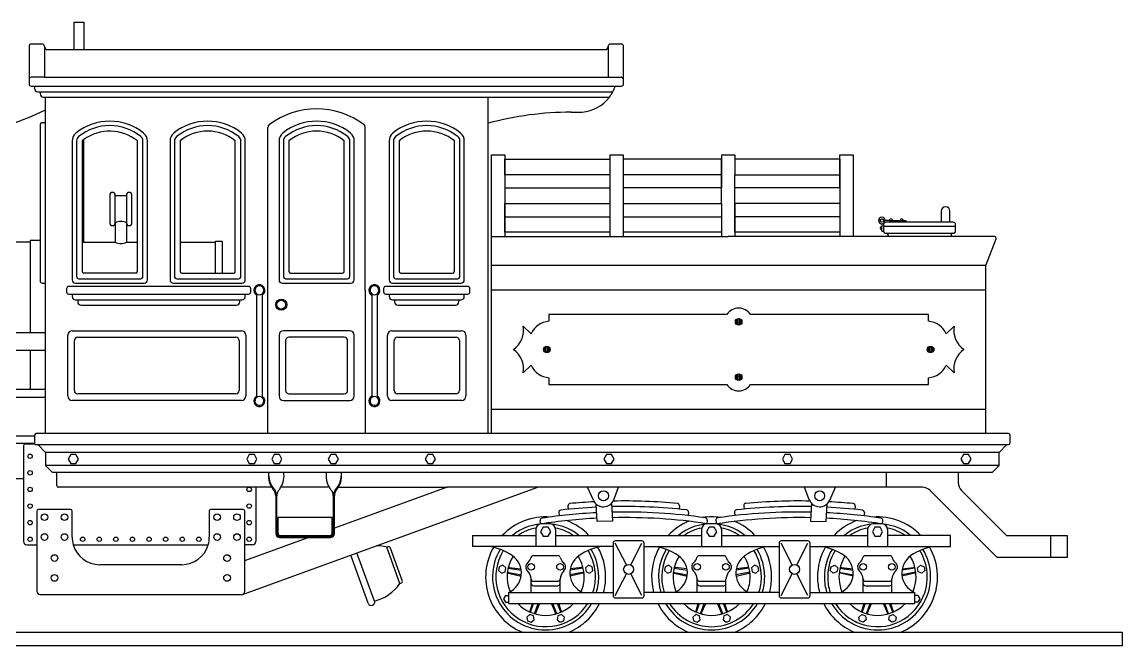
# Model space of a CAD drawing. Extents: x 0 to 30, y 0 to 8.9.
# Drawn here: x 15.08 to 30, y 0 to 8.46 of the extents above; entities that cross this region are included whole.
import ezdxf

# ---------------------------------------------------------------- set-up
doc = ezdxf.new("R2010")
doc.units = 0

msp = doc.modelspace()

# ---------------------------------------------------------------- linework, layer by layer
at = {"color": 7, "linetype": 'CONTINUOUS'}
for p, q in [((15.7875, 8.46), (15.7875, 8.085)), ((15.7875, 8.46), (15.9225, 8.46)), ((15.9225, 8.46), (15.9225, 8.085)), ((15.18, 8.13), (15.18, 8.085)), ((15.18, 8.085), (15.18, 7.68)), ((15.36, 8.16), (15.21, 8.16)), ((15.39, 8.13), (15.39, 8.1285)), ((15.39, 8.1285), (15.39, 7.71)), ((15.4335, 8.085), (15.9225, 8.085)), ((15.9225, 8.085), (22.989, 8.085)), ((23.0325, 8.13), (23.0325, 8.1285)), ((23.0325, 8.1285), (23.0325, 7.71)), ((23.2125, 8.16), (23.0625, 8.16)), ((23.2425, 7.68), (23.2425, 8.13)), ((15.18, 7.68), (15.18, 7.62)), ((15.39, 7.71), (15.21, 7.71)), ((15.39, 7.71), (23.0325, 7.71)), ((23.0325, 7.71), (23.2125, 7.71)), ((23.2425, 7.62), (23.2425, 7.68)), ((15.21, 7.59), (23.13, 7.59)), ((15.255, 7.59), (15.255, 7.56)), ((15.3, 7.515), (23.09745, 7.515)), ((15.33, 7.515), (15.33, 7.485)), ((23.13, 7.59), (23.2125, 7.59)), ((15.375, 7.44), (23.0493, 7.44)), ((15.405, 7.095), (15.405, 7.44)), ((21.405, 7.0875), (21.405, 7.44)), ((22.53, 7.2375), (22.68, 7.2375)), ((15.33, 7.065), (15.33, 5.475)), ((15.405, 7.095), (15.36, 7.095)), ((15.405, 4.92), (15.405, 7.095)), ((18.42, 4.8225), (18.42, 7.02825)), ((19.74, 4.8225), (19.74, 7.02825)), ((21.405, 2.88), (21.405, 7.0875)), ((15.9225, 5.475), (15.9225, 6.86535)), ((15.765, 6.8481), (15.765, 4.965)), ((15.825, 6.8481), (15.825, 5.01)), ((15.9, 6.8481), (15.9, 5.475)), ((16.65, 5.475), (16.65, 6.8481)), ((16.725, 5.01), (16.725, 6.8481)), ((16.785, 4.965), (16.785, 6.8481)), ((17.0925, 6.8481), (17.0925, 4.965)), ((17.1525, 6.8481), (17.1525, 5.01)), ((17.2275, 6.8481), (17.2275, 5.475)), ((17.9775, 5.475), (17.9775, 6.8481)), ((18.0525, 5.01), (18.0525, 6.8481)), ((18.1125, 4.965), (18.1125, 6.8481)), ((18.57, 6.8481), (18.57, 4.965)), ((18.63, 6.8481), (18.63, 5.01)), ((18.705, 6.8481), (18.705, 5.0775)), ((19.455, 5.0775), (19.455, 6.8481)), ((19.53, 5.01), (19.53, 6.8481)), ((19.59, 4.965), (19.59, 6.8481)), ((20.0625, 6.8481), (20.0625, 4.965)), ((20.1225, 6.8481), (20.1225, 5.01)), ((20.1975, 6.8481), (20.1975, 5.0775)), ((20.9475, 5.0775), (20.9475, 6.8481)), ((21.0225, 5.01), (21.0225, 6.8481)), ((21.0825, 4.965), (21.0825, 6.8481)), ((21.45, 5.55), (21.45, 6.66)), ((21.45, 6.66), (21.63, 6.66)), ((21.63, 6.66), (21.63, 6.21)), ((21.63, 6.39), (21.63, 6.6)), ((21.63, 6.6), (23.055, 6.6)), ((23.055, 6.66), (23.235, 6.66)), ((23.055, 6.66), (23.055, 6.6)), ((23.055, 6.6), (23.055, 6.39)), ((23.235, 6.66), (23.235, 6.6)), ((23.235, 6.6), (23.235, 6.39)), ((24.57, 6.6), (23.235, 6.6)), ((24.57, 6.66), (24.75, 6.66)), ((24.57, 6.66), (24.57, 6.21)), ((24.57, 6), (24.57, 6.6)), ((24.75, 6.66), (24.75, 6.6)), ((24.75, 6.6), (24.75, 6.39)), ((26.175, 6.6), (24.75, 6.6)), ((26.175, 6.39), (26.175, 6.66)), ((26.175, 6.66), (26.355, 6.66)), ((26.175, 6.6), (26.175, 5.61)), ((26.355, 6.66), (26.355, 5.55)), ((23.055, 6.39), (21.63, 6.39)), ((23.055, 6.39), (23.055, 6.21)), ((23.235, 6.39), (23.235, 6.21)), ((24.57, 6.39), (23.235, 6.39)), ((24.75, 6.21), (24.75, 6.39)), ((24.75, 6.39), (26.175, 6.39)), ((26.175, 6.21), (26.175, 6.39)), ((16.314, 6.15), (16.311, 6.15)), ((16.539, 6.15), (16.536, 6.15)), ((21.63, 6.21), (21.63, 5.55)), ((21.63, 6.21), (23.055, 6.21)), ((23.055, 6.21), (23.055, 6)), ((23.235, 6.21), (23.235, 5.82)), ((24.57, 6.21), (23.235, 6.21)), ((24.75, 5.61), (24.75, 6.21)), ((26.175, 6.21), (24.75, 6.21)), ((16.275, 6.114), (16.275, 5.736)), ((16.35, 6.105), (16.35, 6.114)), ((16.5, 6.105), (16.35, 6.105)), ((16.35, 5.775), (16.35, 6.105)), ((16.5, 6.114), (16.5, 6.105)), ((16.5, 6.105), (16.5, 5.775)), ((16.575, 5.736), (16.575, 6.114)), ((21.63, 5.82), (21.63, 6)), ((21.63, 6), (23.055, 6)), ((23.055, 6), (23.055, 5.82)), ((23.235, 6), (23.235, 5.61)), ((23.235, 6), (24.57, 6)), ((24.57, 6), (24.57, 5.82)), ((24.75, 6), (24.75, 5.55)), ((26.175, 6), (24.75, 6)), ((26.175, 6), (26.175, 5.82)), ((21.63, 5.61), (21.63, 5.82)), ((21.63, 5.82), (23.055, 5.82)), ((23.055, 5.82), (23.055, 5.61)), ((23.235, 5.82), (24.57, 5.82)), ((24.57, 5.82), (24.57, 5.61)), ((26.175, 5.82), (24.75, 5.82)), ((26.175, 5.82), (26.175, 5.55)), ((27.5475, 5.8965), (27.5475, 5.745)), ((27.609, 5.955), (27.606, 5.955)), ((27.6675, 5.745), (27.6675, 5.8965)), ((16.311, 5.7), (16.314, 5.7)), ((16.35, 5.736), (16.35, 5.775)), ((16.35, 5.736), (16.35, 5.475)), ((16.5, 5.775), (16.5, 5.736)), ((16.5, 5.736), (16.5, 5.475)), ((16.536, 5.7), (16.539, 5.7)), ((26.745, 5.7225), (26.745, 5.6874)), ((26.745, 5.6424), (26.745, 5.6874)), ((26.7675, 5.715), (26.7675, 5.625)), ((26.76885, 5.694), (27.7425, 5.694)), ((26.844, 5.7675), (26.79, 5.7675)), ((27.7125, 5.745), (26.7975, 5.745)), ((26.844, 5.7675), (26.99235, 5.7675)), ((26.99235, 5.7675), (27.0675, 5.7675)), ((27.0675, 5.7675), (27.0675, 5.745)), ((27.7425, 5.694), (27.7425, 5.715)), ((27.7425, 5.625), (27.7425, 5.694)), ((21.45, 2.88), (21.45, 5.55)), ((21.45, 5.55), (23.145, 5.55)), ((23.055, 5.61), (21.63, 5.61)), ((23.055, 5.61), (23.055, 5.55)), ((23.145, 5.55), (24.66, 5.55)), ((23.235, 5.61), (23.235, 5.55)), ((24.57, 5.61), (23.235, 5.61)), ((24.57, 5.61), (24.57, 5.55)), ((27.6525, 5.55), (24.66, 5.55)), ((26.175, 5.61), (24.75, 5.61)), ((26.745, 5.625), (26.745, 5.6424)), ((26.745, 5.625), (26.7675, 5.625)), ((26.7675, 5.64), (26.7675, 5.6175)), ((26.7975, 5.595), (26.805, 5.595)), ((26.805, 5.595), (27.705, 5.595)), ((26.8275, 5.5725), (26.8275, 5.55)), ((28.27215, 5.55), (27.6525, 5.55)), ((27.6825, 5.5725), (27.6825, 5.55)), ((27.7125, 5.595), (27.705, 5.595)), ((28.155, 5.16), (28.29315, 5.5194)), ((15.195, 5.475), (14.835, 5.475)), ((15.33, 5.4975), (15.195, 5.4975)), ((15.195, 5.4975), (15.195, 4.245)), ((15.33, 5.475), (15.33, 4.95)), ((15.405, 3.48), (15.405, 5.475)), ((15.9, 5.475), (15.9, 5.0775)), ((15.9, 5.475), (15.9225, 5.475)), ((15.9225, 5.475), (16.35, 5.475)), ((16.5, 5.475), (16.65, 5.475)), ((16.65, 5.0775), (16.65, 5.475)), ((17.2275, 5.475), (17.2275, 5.0775)), ((17.2275, 5.475), (17.7075, 5.475)), ((17.7075, 5.055), (17.7075, 5.49)), ((17.7075, 5.49), (17.7975, 5.49)), ((17.7975, 5.49), (17.7975, 5.055)), ((17.9775, 5.0775), (17.9775, 5.475)), ((28.155, 5.16), (21.45, 5.16)), ((28.155, 2.88), (28.155, 5.16)), ((15.855, 4.98), (16.695, 4.98)), ((16.6275, 5.055), (15.9225, 5.055)), ((17.1825, 4.98), (18.0225, 4.98)), ((17.25, 5.055), (17.7975, 5.055)), ((17.7975, 5.055), (17.955, 5.055)), ((18.66, 4.98), (19.5, 4.98)), ((18.7275, 5.055), (19.4325, 5.055)), ((20.1525, 4.98), (20.9925, 4.98)), ((20.22, 5.055), (20.925, 5.055)), ((15.36, 4.92), (15.405, 4.92)), ((15.69, 4.845), (15.69, 4.8)), ((18.1575, 4.875), (15.72, 4.875)), ((15.81, 4.92), (16.74, 4.92)), ((17.1375, 4.92), (18.0675, 4.92)), ((18.1875, 4.8), (18.1875, 4.845)), ((18.26625, 4.7757), (18.26625, 4.75755)), ((18.34125, 4.7757), (18.34125, 4.75755)), ((18.42, 2.88), (18.42, 4.8225)), ((18.615, 4.92), (19.545, 4.92)), ((19.74, 4.8225), (19.74, 2.88)), ((19.82625, 4.7757), (19.82625, 4.75755)), ((19.90125, 4.7757), (19.90125, 4.75755)), ((19.9875, 4.845), (19.9875, 4.8)), ((21.1275, 4.875), (20.0175, 4.875)), ((20.1075, 4.92), (21.0375, 4.92)), ((21.1575, 4.8), (21.1575, 4.845)), ((21.45, 4.83), (28.152, 4.83)), ((15.72, 4.77), (18.1575, 4.77)), ((15.765, 4.77), (15.765, 4.74)), ((15.81, 4.695), (18.0675, 4.695)), ((15.84, 4.695), (15.84, 4.665)), ((18.0375, 4.665), (18.0375, 4.695)), ((18.1125, 4.74), (18.1125, 4.77)), ((18.26625, 4.75755), (18.26625, 3.38745)), ((18.34125, 4.75755), (18.34125, 3.38745)), ((19.82625, 4.75755), (19.82625, 3.38745)), ((19.90125, 4.75755), (19.90125, 3.38745)), ((20.0175, 4.77), (21.1275, 4.77)), ((20.0625, 4.77), (20.0625, 4.74)), ((20.1075, 4.695), (21.0375, 4.695)), ((20.1375, 4.695), (20.1375, 4.665)), ((21.0075, 4.665), (21.0075, 4.695)), ((21.0825, 4.74), (21.0825, 4.77)), ((15.885, 4.62), (17.9925, 4.62)), ((20.1825, 4.62), (20.9625, 4.62)), ((24.6423, 4.4925), (22.23, 4.4925)), ((22.23, 4.4925), (22.23, 4.4025)), ((27.375, 4.4925), (24.96255, 4.4925)), ((27.375, 4.4025), (27.375, 4.4925)), ((21.98775, 4.2321), (21.8817, 4.33815)), ((27.72315, 4.33815), (27.6171, 4.2321)), ((15.405, 4.245), (10.08015, 4.245)), ((15.705, 3.39), (15.705, 4.215)), ((15.765, 4.275), (18.06, 4.275)), ((15.84, 4.185), (17.985, 4.185)), ((18.12, 4.215), (18.12, 3.39)), ((18.57, 4.215), (18.57, 3.39)), ((19.53, 4.275), (18.63, 4.275)), ((19.455, 4.185), (18.705, 4.185)), ((19.59, 3.39), (19.59, 4.215)), ((20.04, 3.39), (20.04, 4.215)), ((20.1, 4.275), (21.045, 4.275)), ((20.175, 4.185), (20.97, 4.185)), ((21.105, 4.215), (21.105, 3.39)), ((15.795, 3.465), (15.795, 4.14)), ((18.03, 4.14), (18.03, 3.465)), ((18.66, 4.14), (18.66, 3.465)), ((19.5, 3.465), (19.5, 4.14)), ((20.13, 3.465), (20.13, 4.14)), ((21.015, 4.14), (21.015, 3.465)), ((15.405, 4.005), (10.1037, 4.005)), ((15.195, 4.005), (15.195, 3.48)), ((21.8817, 3.70185), (21.98775, 3.8079)), ((27.6171, 3.8079), (27.72315, 3.70185)), ((22.23, 3.6375), (22.23, 3.5475)), ((27.375, 3.5475), (27.375, 3.6375)), ((12.57, 3.48), (15.195, 3.48)), ((15.195, 3.48), (15.405, 3.48)), ((15.405, 3.375), (15.405, 3.48)), ((22.23, 3.5475), (24.6423, 3.5475)), ((24.96255, 3.5475), (27.375, 3.5475)), ((10.1655, 3.375), (15.405, 3.375)), ((15.405, 2.88), (15.405, 3.375)), ((18.06, 3.33), (15.765, 3.33)), ((17.985, 3.42), (15.84, 3.42)), ((18.26625, 3.38745), (18.26625, 3.3693)), ((18.34125, 3.38745), (18.34125, 3.3693)), ((18.63, 3.33), (19.53, 3.33)), ((18.705, 3.42), (19.455, 3.42)), ((19.82625, 3.38745), (19.82625, 3.3693)), ((19.90125, 3.38745), (19.90125, 3.3693)), ((21.045, 3.33), (20.1, 3.33)), ((20.97, 3.42), (20.175, 3.42)), ((21.45, 3.21), (28.152, 3.21)), ((12.57, 2.85), (15.255, 2.85)), ((15.255, 2.8575), (15.255, 2.85)), ((15.255, 2.85), (15.255, 2.745)), ((28.4625, 2.88), (15.2775, 2.88)), ((28.485, 2.7525), (28.485, 2.8575)), ((15.255, 2.745), (10.2273, 2.745)), ((15.105, 2.715), (15.105, 2.2725)), ((15.2607, 2.7375), (15.1275, 2.7375)), ((15.2775, 2.73), (15.3, 2.73)), ((15.3, 2.73), (15.405, 2.625)), ((15.3, 2.73), (28.44, 2.73)), ((28.335, 2.625), (28.44, 2.73)), ((28.44, 2.73), (28.4625, 2.73)), ((28.335, 2.625), (15.405, 2.625)), ((15.405, 2.625), (15.405, 2.445)), ((15.74535, 2.595), (15.7107, 2.535)), ((15.81465, 2.595), (15.74535, 2.595)), ((15.8493, 2.535), (15.81465, 2.595)), ((18.16635, 2.595), (18.1317, 2.535)), ((18.23565, 2.595), (18.16635, 2.595)), ((18.2703, 2.535), (18.23565, 2.595)), ((18.50535, 2.595), (18.4707, 2.535)), ((18.57465, 2.595), (18.50535, 2.595)), ((18.6093, 2.535), (18.57465, 2.595)), ((19.27035, 2.595), (19.2357, 2.535)), ((19.33965, 2.595), (19.27035, 2.595)), ((19.3743, 2.535), (19.33965, 2.595)), ((20.58735, 2.595), (20.5527, 2.535)), ((20.65665, 2.595), (20.58735, 2.595)), ((20.69115, 2.535), (20.65665, 2.595)), ((23.00835, 2.595), (22.9737, 2.535)), ((23.07765, 2.595), (23.00835, 2.595)), ((23.11215, 2.535), (23.07765, 2.595)), ((25.42935, 2.595), (25.3947, 2.535)), ((25.49865, 2.595), (25.42935, 2.595)), ((25.53315, 2.535), (25.49865, 2.595)), ((27.85035, 2.595), (27.8157, 2.535)), ((27.91965, 2.595), (27.85035, 2.595)), ((27.95415, 2.535), (27.91965, 2.595)), ((28.335, 2.445), (28.335, 2.625)), ((28.335, 2.445), (15.405, 2.445)), ((15.405, 2.445), (15.495, 2.355)), ((15.7107, 2.535), (15.74535, 2.475)), ((15.74535, 2.475), (15.81465, 2.475)), ((15.81465, 2.475), (15.8493, 2.535)), ((18.1317, 2.535), (18.16635, 2.475)), ((18.16635, 2.475), (18.23565, 2.475)), ((18.23565, 2.475), (18.2703, 2.535)), ((18.4707, 2.535), (18.50535, 2.475)), ((18.50535, 2.475), (18.57465, 2.475)), ((18.57465, 2.475), (18.6093, 2.535)), ((19.2357, 2.535), (19.27035, 2.475)), ((19.27035, 2.475), (19.33965, 2.475)), ((19.33965, 2.475), (19.3743, 2.535)), ((20.5527, 2.535), (20.58735, 2.475)), ((20.58735, 2.475), (20.65665, 2.475)), ((20.65665, 2.475), (20.69115, 2.535)), ((22.9737, 2.535), (23.00835, 2.475)), ((23.00835, 2.475), (23.07765, 2.475)), ((23.07765, 2.475), (23.11215, 2.535)), ((25.3947, 2.535), (25.42935, 2.475)), ((25.42935, 2.475), (25.49865, 2.475)), ((25.49865, 2.475), (25.53315, 2.535)), ((27.8157, 2.535), (27.85035, 2.475)), ((27.85035, 2.475), (27.91965, 2.475)), ((27.91965, 2.475), (27.95415, 2.535)), ((28.245, 2.355), (28.335, 2.445)), ((14.84475, 2.2725), (15.105, 2.2725)), ((15.105, 2.2725), (15.105, 1.4175)), ((15.495, 2.355), (15.555, 2.355)), ((15.555, 2.355), (18.255, 2.355)), ((15.555, 2.175), (15.555, 2.355)), ((18.255, 2.355), (18.44625, 2.355)), ((18.44625, 2.355), (18.54, 2.355)), ((18.54, 2.355), (18.63375, 2.355)), ((18.63375, 2.355), (19.21125, 2.355)), ((19.21125, 2.355), (19.305, 2.355)), ((19.305, 2.355), (19.39875, 2.355)), ((19.39875, 2.355), (26.805, 2.355)), ((26.805, 2.1525), (26.805, 2.355)), ((26.805, 2.355), (28.245, 2.355)), ((27.78, 2.355), (27.78, 2.2146)), ((18.255, 2.1525), (15.5775, 2.1525)), ((18.0753, 0.7002), (22.08, 2.1525)), ((18.4698, 2.1525), (18.255, 2.1525)), ((18.255, 2.1525), (18.255, 1.4175)), ((19.2498, 2.1525), (18.59505, 2.1525)), ((20.84805, 2.1525), (19.32, 1.5984)), ((19.37505, 2.1525), (20.84805, 2.1525)), ((27.29355, 2.1525), (20.84805, 2.1525)), ((22.83225, 1.97565), (22.7535, 2.1525)), ((23.1096, 1.98375), (23.1735, 2.1525)), ((25.76025, 1.98375), (25.69635, 2.1525)), ((26.0376, 1.97565), (26.11635, 2.1525)), ((28.30815, 1.2), (27.3996, 2.10855)), ((27.8238, 2.10855), (28.4325, 1.5)), ((18.525, 2.0373), (18.525, 1.5225)), ((18.54, 1.5225), (18.54, 2.03715)), ((19.305, 2.0373), (19.305, 1.5225)), ((19.32, 1.5984), (19.32, 2.0373)), ((15.285, 1.83), (15.285, 1.3725)), ((15.7425, 1.8525), (15.3075, 1.8525)), ((15.765, 1.4775), (15.765, 1.83)), ((17.625, 1.83), (17.625, 1.4775)), ((18.0825, 1.8525), (17.6475, 1.8525)), ((18.105, 1.3725), (18.105, 1.83)), ((22.36335, 1.8087), (22.3686, 1.764)), ((22.488, 1.8978), (22.4925, 1.8531)), ((22.8819, 1.6869), (22.8699, 1.9245)), ((23.0796, 1.935), (23.09175, 1.69455)), ((23.99865, 1.9005), (23.9943, 1.8558)), ((24.12375, 1.81185), (24.11865, 1.7673)), ((24.74625, 1.81185), (24.75135, 1.7673)), ((24.8712, 1.9005), (24.87555, 1.8558)), ((25.79025, 1.935), (25.77825, 1.69455)), ((25.9881, 1.6869), (26.0001, 1.9245)), ((26.38185, 1.8978), (26.37735, 1.8531)), ((26.50665, 1.8087), (26.50125, 1.764)), ((19.29, 1.74), (18.555, 1.74)), ((18.555, 1.74), (18.555, 1.5225)), ((19.29, 1.5225), (19.29, 1.74)), ((22.11795, 1.65435), (22.1112, 1.69875)), ((23.09175, 1.69455), (22.8819, 1.6869)), ((24.3762, 1.7028), (24.3696, 1.6584)), ((24.49365, 1.7028), (24.50025, 1.6584)), ((25.77825, 1.69455), (25.9881, 1.6869)), ((26.7519, 1.65435), (26.7588, 1.69875)), ((18.5775, 1.5), (19.2675, 1.5)), ((19.32, 1.5225), (19.32, 1.5984)), ((21.195, 1.5), (21.195, 1.35)), ((21.195, 1.5), (22.05, 1.5)), ((22.05, 1.57965), (22.05, 1.35)), ((22.15035, 1.60965), (22.1157, 1.54965)), ((22.1157, 1.54965), (22.15035, 1.48965)), ((22.21965, 1.60965), (22.15035, 1.60965)), ((22.2543, 1.54965), (22.21965, 1.60965)), ((22.21965, 1.48965), (22.2543, 1.54965)), ((22.32, 1.57965), (22.32, 1.35)), ((22.32, 1.5), (24.3, 1.5)), ((24.3, 1.58355), (24.3, 1.35)), ((24.40035, 1.60965), (24.3657, 1.54965)), ((24.3657, 1.54965), (24.40035, 1.48965)), ((24.46965, 1.60965), (24.40035, 1.60965)), ((24.5043, 1.54965), (24.46965, 1.60965)), ((24.46965, 1.48965), (24.5043, 1.54965)), ((24.57, 1.581), (24.57, 1.35)), ((24.57, 1.5), (26.55, 1.5)), ((26.55, 1.57965), (26.55, 1.35)), ((26.65035, 1.60965), (26.6157, 1.54965)), ((26.6157, 1.54965), (26.65035, 1.48965)), ((26.71965, 1.60965), (26.65035, 1.60965)), ((26.7543, 1.54965), (26.71965, 1.60965)), ((26.71965, 1.48965), (26.7543, 1.54965)), ((26.82, 1.57965), (26.82, 1.35)), ((27.675, 1.5), (26.82, 1.5)), ((27.675, 1.35), (27.675, 1.5)), ((28.4325, 1.5), (29.2575, 1.5)), ((29.0325, 1.5), (29.0325, 1.2)), ((29.2575, 1.5), (29.2575, 1.2)), ((15.15, 1.3725), (15.285, 1.3725)), ((15.285, 1.3725), (15.285, 0.7425)), ((15.78, 1.3725), (17.61, 1.3725)), ((18.105, 1.1577), (18.966, 1.47)), ((18.105, 1.1577), (18.105, 1.3725)), ((18.21, 1.3725), (18.105, 1.3725)), ((19.2675, 1.485), (18.5775, 1.485)), ((18.5775, 1.47), (18.966, 1.47)), ((18.966, 1.47), (19.2675, 1.47)), ((20.0442, 1.3446), (20.0301, 1.3395)), ((23.1, 1.35), (21.195, 1.35)), ((22.15035, 1.48965), (22.21965, 1.48965)), ((23.1, 1.395), (23.1, 0.6825)), ((23.49, 1.425), (23.13, 1.425)), ((23.27955, 1.09905), (23.13, 1.395)), ((23.34045, 1.09905), (23.49, 1.395)), ((23.52, 0.6825), (23.52, 1.395)), ((23.52, 1.35), (25.35, 1.35)), ((24.40035, 1.48965), (24.46965, 1.48965)), ((25.35, 1.395), (25.35, 0.6825)), ((25.74, 1.425), (25.38, 1.425)), ((25.52955, 1.09905), (25.38, 1.395)), ((25.59045, 1.09905), (25.74, 1.395)), ((25.77, 0.6825), (25.77, 1.395)), ((25.77, 1.35), (27.675, 1.35)), ((26.65035, 1.48965), (26.71965, 1.48965)), ((19.7796, 0.57855), (19.54245, 1.23225)), ((19.8642, 0.60915), (19.62705, 1.263)), ((20.20905, 0.846), (20.0301, 1.3395)), ((20.24115, 0.8895), (20.0826, 1.32675)), ((22.35375, 1.2225), (22.0161, 1.2225)), ((24.60375, 1.2225), (24.2661, 1.2225)), ((26.85375, 1.2225), (26.5161, 1.2225)), ((29.2575, 1.2), (28.30815, 1.2)), ((17.25, 1.1025), (16.14, 1.1025)), ((18.105, 0.7425), (18.105, 1.1577)), ((21.5544, 1.0755), (21.5451, 1.02345)), ((21.60405, 1.09365), (21.5544, 1.0755)), ((21.6447, 1.0596), (21.60405, 1.09365)), ((21.6354, 1.00755), (21.6447, 1.0596)), ((21.6762, 1.0572), (21.85425, 1.02585)), ((21.69555, 1.06485), (21.8508, 1.0461)), ((22.6938, 1.0572), (22.51575, 1.02585)), ((22.6743, 1.06485), (22.51905, 1.0461)), ((22.7658, 1.09365), (22.72515, 1.0596)), ((22.72515, 1.0596), (22.73445, 1.00755)), ((22.8156, 1.0755), (22.7658, 1.09365)), ((22.82475, 1.02345), (22.8156, 1.0755)), ((23.8044, 1.0755), (23.7951, 1.02345)), ((23.85405, 1.09365), (23.8044, 1.0755)), ((23.8947, 1.0596), (23.85405, 1.09365)), ((23.8854, 1.00755), (23.8947, 1.0596)), ((23.9262, 1.0572), (24.10425, 1.02585)), ((24.1008, 1.0461), (23.94555, 1.06485)), ((24.9438, 1.0572), (24.76575, 1.02585)), ((24.9243, 1.06485), (24.76905, 1.0461)), ((25.0158, 1.09365), (24.97515, 1.0596)), ((24.97515, 1.0596), (24.98445, 1.00755)), ((25.0656, 1.0755), (25.0158, 1.09365)), ((25.07475, 1.02345), (25.0656, 1.0755)), ((26.0451, 1.02345), (26.0544, 1.0755)), ((26.0544, 1.0755), (26.10405, 1.09365)), ((26.10405, 1.09365), (26.1447, 1.0596)), ((26.1447, 1.0596), (26.1354, 1.00755)), ((26.1762, 1.0572), (26.35425, 1.02585)), ((26.19555, 1.06485), (26.3508, 1.0461)), ((27.1938, 1.0572), (27.01575, 1.02585)), ((27.01905, 1.0461), (27.17445, 1.06485)), ((27.2253, 1.0596), (27.2658, 1.09365)), ((27.23445, 1.00755), (27.2253, 1.0596)), ((27.2658, 1.09365), (27.3156, 1.0755)), ((27.3156, 1.0755), (27.32475, 1.02345)), ((21.5451, 1.02345), (21.58575, 0.9894)), ((21.58575, 0.9894), (21.6354, 1.00755)), ((21.66585, 0.999), (21.85545, 0.96555)), ((21.68145, 0.9852), (21.8529, 0.94515)), ((21.99, 0.7275), (21.99, 0.90525)), ((22.38, 0.7275), (22.38, 0.90525)), ((22.704, 0.999), (22.51455, 0.96555)), ((22.6884, 0.9852), (22.51695, 0.94515)), ((22.73445, 1.00755), (22.78425, 0.9894)), ((22.78425, 0.9894), (22.82475, 1.02345)), ((23.13, 0.6825), (23.27955, 0.97845)), ((23.49, 0.6825), (23.34045, 0.97845)), ((23.7951, 1.02345), (23.83575, 0.9894)), ((23.83575, 0.9894), (23.8854, 1.00755)), ((23.91585, 0.999), (24.10545, 0.96555)), ((23.93145, 0.9852), (24.1029, 0.94515)), ((24.24, 0.7275), (24.24, 0.90525)), ((24.63, 0.7275), (24.63, 0.90525)), ((24.954, 0.999), (24.76455, 0.96555)), ((24.76695, 0.94515), (24.9384, 0.9852)), ((24.98445, 1.00755), (25.03425, 0.9894)), ((25.03425, 0.9894), (25.07475, 1.02345)), ((25.38, 0.6825), (25.52955, 0.97845)), ((25.74, 0.6825), (25.59045, 0.97845)), ((26.08575, 0.9894), (26.0451, 1.02345)), ((26.1354, 1.00755), (26.08575, 0.9894)), ((26.16585, 0.999), (26.35545, 0.96555)), ((26.3529, 0.94515), (26.18145, 0.9852)), ((26.49, 0.7275), (26.49, 0.90525)), ((26.88, 0.7275), (26.88, 0.90525)), ((27.204, 0.999), (27.01455, 0.96555)), ((27.1884, 0.9852), (27.01695, 0.94515)), ((27.28425, 0.9894), (27.23445, 1.00755)), ((27.32475, 1.02345), (27.28425, 0.9894)), ((20.20905, 0.846), (20.22315, 0.8511)), ((22.01985, 0.8775), (22.35, 0.8775)), ((22.01985, 0.8175), (22.35, 0.8175)), ((24.26985, 0.8775), (24.6, 0.8775)), ((24.26985, 0.8175), (24.6, 0.8175)), ((26.51985, 0.8775), (26.85, 0.8775)), ((26.51985, 0.8175), (26.85, 0.8175)), ((15.33, 0.6975), (18.06, 0.6975)), ((21.6396, 0.68385), (21.61305, 0.63795)), ((21.61305, 0.63795), (21.6396, 0.59205)), ((21.6396, 0.68385), (21.6825, 0.68385)), ((21.6825, 0.7275), (21.6825, 0.5775)), ((21.6825, 0.7275), (23.1, 0.7275)), ((23.13, 0.6525), (23.49, 0.6525)), ((25.35, 0.7275), (23.52, 0.7275)), ((25.38, 0.6525), (25.74, 0.6525)), ((25.77, 0.7275), (27.1875, 0.7275)), ((27.1875, 0.7275), (27.1875, 0.5775)), ((27.23025, 0.68385), (27.1875, 0.68385)), ((27.23025, 0.68385), (27.2568, 0.63795)), ((27.2568, 0.63795), (27.23025, 0.59205)), ((21.6396, 0.59205), (21.6825, 0.59205)), ((21.6825, 0.5775), (27.1875, 0.5775)), ((21.97455, 0.4776), (22.00485, 0.5775)), ((21.9786, 0.4572), (22.0224, 0.5775)), ((22.03425, 0.43695), (22.0854, 0.5775)), ((22.05045, 0.45), (22.10505, 0.5775)), ((22.3194, 0.45), (22.26495, 0.5775)), ((22.3356, 0.43695), (22.28445, 0.5775)), ((22.39125, 0.4572), (22.34745, 0.5775)), ((22.3953, 0.4776), (22.365, 0.5775)), ((24.22455, 0.4776), (24.25485, 0.5775)), ((24.2286, 0.4572), (24.2724, 0.5775)), ((24.28425, 0.43695), (24.3354, 0.5775)), ((24.30045, 0.45), (24.35505, 0.5775)), ((24.5694, 0.45), (24.51495, 0.5775)), ((24.5856, 0.43695), (24.53445, 0.5775)), ((24.64125, 0.4572), (24.59745, 0.5775)), ((24.6453, 0.4776), (24.615, 0.5775)), ((26.47455, 0.4776), (26.50485, 0.5775)), ((26.4786, 0.4572), (26.5224, 0.5775)), ((26.53425, 0.43695), (26.5854, 0.5775)), ((26.55045, 0.45), (26.60505, 0.5775)), ((26.8194, 0.45), (26.76495, 0.5775)), ((26.8356, 0.43695), (26.78445, 0.5775)), ((26.89125, 0.4572), (26.84745, 0.5775)), ((26.8953, 0.4776), (26.865, 0.5775)), ((27.23025, 0.59205), (27.1875, 0.59205)), ((21.9708, 0.4266), (21.9303, 0.39255)), ((21.9303, 0.39255), (21.93945, 0.3405)), ((21.93945, 0.3405), (21.98925, 0.32235)), ((22.0206, 0.40845), (21.9708, 0.4266)), ((21.98925, 0.32235), (22.02975, 0.3564)), ((22.02975, 0.3564), (22.0206, 0.40845)), ((22.34925, 0.40845), (22.3401, 0.3564)), ((22.3401, 0.3564), (22.3806, 0.32235)), ((22.39905, 0.4266), (22.34925, 0.40845)), ((22.3806, 0.32235), (22.4304, 0.3405)), ((22.43955, 0.39255), (22.39905, 0.4266)), ((22.4304, 0.3405), (22.43955, 0.39255)), ((24.2208, 0.4266), (24.1803, 0.39255)), ((24.1803, 0.39255), (24.18945, 0.3405)), ((24.18945, 0.3405), (24.23925, 0.32235)), ((24.2706, 0.40845), (24.2208, 0.4266)), ((24.23925, 0.32235), (24.27975, 0.3564)), ((24.27975, 0.3564), (24.2706, 0.40845)), ((24.59925, 0.40845), (24.5901, 0.3564)), ((24.5901, 0.3564), (24.6306, 0.32235)), ((24.64905, 0.4266), (24.59925, 0.40845)), ((24.6306, 0.32235), (24.6804, 0.3405)), ((24.68955, 0.39255), (24.64905, 0.4266)), ((24.6804, 0.3405), (24.68955, 0.39255)), ((26.4303, 0.39255), (26.4708, 0.4266)), ((26.43945, 0.3405), (26.4303, 0.39255)), ((26.48925, 0.32235), (26.43945, 0.3405)), ((26.4708, 0.4266), (26.5206, 0.40845)), ((26.52975, 0.3564), (26.48925, 0.32235)), ((26.5206, 0.40845), (26.52975, 0.3564)), ((26.8401, 0.3564), (26.84925, 0.40845)), ((26.8806, 0.32235), (26.8401, 0.3564)), ((26.84925, 0.40845), (26.89905, 0.4266)), ((26.9304, 0.3405), (26.8806, 0.32235)), ((26.89905, 0.4266), (26.9397, 0.39255)), ((26.9397, 0.39255), (26.9304, 0.3405)), ((0, 0.1875), (30, 0.1875)), ((30, 0.1875), (30, 0)), ((30, 0), (0, 0))]:
    msp.add_line(p, q, dxfattribs=at)
for centre, radius in [((26.745, 5.7675), 0.0225), ((18.6, 4.6275), 0.075), ((18.6, 4.6275), 0.06), ((24.8025, 4.395), 0.045), ((24.8025, 4.395), 0.03), ((24.8025, 4.395), 0.015), ((22.2, 4.02), 0.045), ((22.2, 4.02), 0.03), ((22.2, 4.02), 0.015), ((27.405, 4.02), 0.045), ((27.405, 4.02), 0.03), ((27.405, 4.02), 0.015), ((24.8025, 3.645), 0.045), ((24.8025, 3.645), 0.03), ((24.8025, 3.645), 0.015), ((15.195, 2.5725), 0.03), ((15.195, 2.3475), 0.03), ((15.195, 2.1225), 0.03), ((18.165, 2.1225), 0.03), ((22.96935, 2.0367), 0.0675), ((25.9005, 2.0367), 0.0675), ((15.195, 1.8975), 0.03), ((15.39, 1.7475), 0.045), ((15.66, 1.7475), 0.045), ((17.73, 1.7475), 0.045), ((18, 1.7475), 0.045), ((18.165, 1.8975), 0.03), ((15.195, 1.6725), 0.03), ((18.165, 1.6725), 0.03), ((15.39, 1.4775), 0.045), ((15.66, 1.4775), 0.045), ((17.73, 1.4775), 0.045), ((18, 1.4775), 0.045), ((15.195, 1.4475), 0.03), ((15.9075, 1.4475), 0.03), ((16.1325, 1.4475), 0.03), ((16.3575, 1.4475), 0.03), ((16.5825, 1.4475), 0.03), ((16.8075, 1.4475), 0.03), ((17.0325, 1.4475), 0.03), ((17.2575, 1.4475), 0.03), ((17.4825, 1.4475), 0.03), ((18.165, 1.4475), 0.03), ((15.525, 1.1925), 0.045), ((17.865, 1.1925), 0.045), ((21.99, 1.0725), 0.045), ((22.38, 1.0725), 0.045), ((23.31, 1.03875), 0.0675), ((24.24, 1.0725), 0.045), ((24.63, 1.0725), 0.045), ((25.56, 1.03875), 0.0675), ((26.49, 1.0725), 0.045), ((26.88, 1.0725), 0.045), ((15.525, 0.9225), 0.045), ((17.865, 0.9225), 0.045)]:
    msp.add_circle(centre, radius, dxfattribs=at)
for centre, radius, start, end in [((15.21, 8.13), 0.03, 90, 180), ((15.36, 8.13), 0.03, 0, 90), ((15.4335, 8.1285), 0.0435, 180, 270), ((22.989, 8.1285), 0.0435, 270, 360), ((23.0625, 8.13), 0.03, 90, 180), ((23.2125, 8.13), 0.03, 0, 90), ((15.21, 7.68), 0.03, 90, 180), ((15.21, 7.62), 0.03, 180, 270), ((23.2125, 7.68), 0.03, 0, 90), ((23.2125, 7.62), 0.03, 270, 360), ((12.57735, 13.3968), 6.75, 240.7109, 294.7649), ((15.3, 7.56), 0.045, 180, 270), ((15.375, 7.485), 0.045, 180, 270), ((22.63335, 7.7604), 0.525, 322.3857, 332.1288), ((22.63335, 7.7604), 0.525, 332.1288, 341.057), ((22.63335, 7.7604), 0.525, 275.089, 322.3857), ((19.08, 6.2334), 1.05, 52.2701, 127.73), ((22.5375, 2.8875), 4.35, 90.0987, 105.0905), ((15.36, 7.065), 0.03, 90, 180), ((16.275, 6.3798), 0.735, 51.3179, 128.6821), ((16.275, 6.3798), 0.675, 51.3178, 128.6822), ((17.6025, 6.3798), 0.735, 51.3179, 128.6821), ((17.6025, 6.3798), 0.675, 51.3178, 128.6822), ((19.08, 6.2334), 1.05, 127.73, 128.9449), ((18.465, 7.02825), 0.045, 127.7296, 180), ((19.08, 6.3798), 0.735, 51.3179, 128.6821), ((19.08, 6.3798), 0.675, 51.3178, 128.6822), ((19.08, 6.2334), 1.05, 51.0553, 52.2701), ((19.695, 7.02825), 0.045, 0, 52.2693), ((20.5725, 6.3798), 0.735, 51.3179, 128.6821), ((20.5725, 6.3798), 0.675, 51.3178, 128.6822), ((15.9, 6.8481), 0.135, 128.682, 180), ((15.9, 6.8481), 0.075, 128.6823, 180), ((16.275, 6.3798), 0.6, 125.9799, 128.6822), ((16.275, 6.3798), 0.6, 51.3178, 125.9799), ((16.65, 6.8481), 0.075, 0, 51.3177), ((16.65, 6.8481), 0.135, 0, 51.318), ((17.2275, 6.8481), 0.135, 128.682, 180), ((17.2275, 6.8481), 0.075, 128.6823, 180), ((17.6025, 6.3798), 0.6, 51.3178, 128.6822), ((17.9775, 6.8481), 0.075, 0, 51.3177), ((17.9775, 6.8481), 0.135, 0, 51.318), ((18.705, 6.8481), 0.135, 128.682, 180), ((18.705, 6.8481), 0.075, 128.6823, 180), ((19.08, 6.3798), 0.6, 51.3178, 128.6822), ((19.455, 6.8481), 0.075, 0, 51.3177), ((19.455, 6.8481), 0.135, 0, 51.318), ((20.1975, 6.8481), 0.135, 128.682, 180), ((20.1975, 6.8481), 0.075, 128.6823, 180), ((20.5725, 6.3798), 0.6, 51.3178, 128.6822), ((20.9475, 6.8481), 0.075, 0, 51.3177), ((20.9475, 6.8481), 0.135, 0, 51.318), ((16.311, 6.114), 0.036, 90, 180), ((16.314, 6.114), 0.036, 0, 90), ((16.536, 6.114), 0.036, 90, 180), ((16.539, 6.114), 0.036, 0, 90), ((27.606, 5.8965), 0.0585, 90, 180), ((27.609, 5.8965), 0.0585, 0, 90), ((16.311, 5.736), 0.036, 180, 270), ((16.314, 5.736), 0.036, 270, 360), ((16.425, 5.6061), 0.15, 59.9998, 120.0002), ((16.536, 5.736), 0.036, 180, 270), ((16.539, 5.736), 0.036, 270, 360), ((26.745, 5.7675), 0.045, 0, 270), ((26.7447, 5.6649), 0.0225, 89.2131, 270.7868), ((26.745, 5.7675), 0.045, 270, 360), ((26.7975, 5.715), 0.03, 90, 180), ((26.8665, 5.76795), 0.0225, 0, 181.0856), ((27.01485, 5.76795), 0.0225, 0, 181.0856), ((27.7125, 5.715), 0.03, 0, 90), ((26.7975, 5.625), 0.03, 180, 270), ((26.805, 5.5725), 0.0225, 0, 90), ((27.705, 5.5725), 0.0225, 90, 180), ((27.7125, 5.625), 0.03, 270, 360), ((28.27215, 5.5275), 0.0225, 338.9596, 450), ((16.425, 5.6049), 0.15, 239.9998, 300.0002), ((15.9225, 5.0775), 0.0225, 180, 270), ((16.6275, 5.0775), 0.0225, 270, 360), ((17.25, 5.0775), 0.0225, 180, 270), ((17.955, 5.0775), 0.0225, 270, 360), ((18.7275, 5.0775), 0.0225, 180, 270), ((19.4325, 5.0775), 0.0225, 270, 360), ((20.22, 5.0775), 0.0225, 180, 270), ((20.925, 5.0775), 0.0225, 270, 360), ((15.36, 4.95), 0.03, 180, 270), ((15.81, 4.965), 0.045, 180, 270), ((15.855, 5.01), 0.03, 180, 270), ((16.695, 5.01), 0.03, 270, 360), ((16.74, 4.965), 0.045, 270, 360), ((17.1375, 4.965), 0.045, 180, 270), ((17.1825, 5.01), 0.03, 180, 270), ((18.0225, 5.01), 0.03, 270, 360), ((18.0675, 4.965), 0.045, 270, 360), ((18.615, 4.965), 0.045, 180, 270), ((18.66, 5.01), 0.03, 180, 270), ((19.5, 5.01), 0.03, 270, 360), ((19.545, 4.965), 0.045, 270, 360), ((20.1075, 4.965), 0.045, 180, 270), ((20.1525, 5.01), 0.03, 180, 270), ((20.9925, 5.01), 0.03, 270, 360), ((21.0375, 4.965), 0.045, 270, 360), ((15.72, 4.845), 0.03, 90, 180), ((15.72, 4.8), 0.03, 180, 270), ((18.1575, 4.845), 0.03, 0, 90), ((18.1575, 4.8), 0.03, 270, 360), ((18.30375, 4.8225), 0.075, 0, 240.0006), ((18.30375, 4.8225), 0.06, 0, 231.3184), ((18.30375, 4.8225), 0.06, 231.3184, 308.6816), ((18.30375, 4.8225), 0.06, 308.6816, 360), ((18.30375, 4.8225), 0.075, 299.9994, 360), ((19.86375, 4.8225), 0.075, 0, 240.0006), ((19.86375, 4.8225), 0.06, 0, 231.3184), ((19.86375, 4.8225), 0.06, 231.3184, 308.6816), ((19.86375, 4.8225), 0.06, 308.6816, 360), ((19.86375, 4.8225), 0.075, 299.9994, 360), ((20.0175, 4.845), 0.03, 90, 180), ((20.0175, 4.8), 0.03, 180, 270), ((21.1275, 4.845), 0.03, 0, 90), ((21.1275, 4.8), 0.03, 270, 360), ((15.81, 4.74), 0.045, 180, 270), ((15.885, 4.665), 0.045, 180, 270), ((17.9925, 4.665), 0.045, 270, 360), ((18.0675, 4.74), 0.045, 270, 360), ((20.1075, 4.74), 0.045, 180, 270), ((20.1825, 4.665), 0.045, 180, 270), ((20.9625, 4.665), 0.045, 270, 360), ((21.0375, 4.74), 0.045, 270, 360), ((24.8025, 4.395), 0.1875, 31.3323, 148.6677), ((21.55575, 4.28685), 0.33, 306.0441, 368.9559), ((22.24905, 4.1181), 0.285, 93.8381, 156.4232), ((27.3558, 4.1181), 0.285, 23.5766, 86.1613), ((28.0491, 4.28685), 0.33, 171.0441, 233.9559), ((15.765, 4.215), 0.06, 90, 180), ((15.84, 4.14), 0.045, 90, 180), ((17.985, 4.14), 0.045, 0, 90), ((18.06, 4.215), 0.06, 0, 90), ((18.63, 4.215), 0.06, 90, 180), ((18.705, 4.14), 0.045, 90, 180), ((19.455, 4.14), 0.045, 0, 90), ((19.53, 4.215), 0.06, 0, 90), ((20.1, 4.215), 0.06, 90, 180), ((20.175, 4.14), 0.045, 90, 180), ((20.97, 4.14), 0.045, 0, 90), ((21.045, 4.215), 0.06, 0, 90), ((21.55575, 3.75315), 0.33, 351.0441, 413.9559), ((28.0491, 3.75315), 0.33, 126.0443, 188.9559), ((22.24905, 3.9219), 0.285, 203.5763, 266.1613), ((27.3558, 3.9219), 0.285, 273.8381, 336.4235), ((15.84, 3.465), 0.045, 180, 270), ((17.985, 3.465), 0.045, 270, 360), ((18.705, 3.465), 0.045, 180, 270), ((19.455, 3.465), 0.045, 270, 360), ((20.175, 3.465), 0.045, 180, 270), ((20.97, 3.465), 0.045, 270, 360), ((24.8025, 3.645), 0.1875, 211.3319, 328.6681), ((15.765, 3.39), 0.06, 180, 270), ((18.06, 3.39), 0.06, 270, 360), ((18.30375, 3.3225), 0.075, 119.9994, 360), ((18.30375, 3.3225), 0.06, 128.6816, 360), ((18.30375, 3.3225), 0.06, 51.3184, 128.6816), ((18.30375, 3.3225), 0.075, 0, 60.0006), ((18.30375, 3.3225), 0.06, 0, 51.3184), ((18.63, 3.39), 0.06, 180, 270), ((19.53, 3.39), 0.06, 270, 360), ((19.86375, 3.3225), 0.075, 119.9994, 360), ((19.86375, 3.3225), 0.06, 128.6816, 360), ((19.86375, 3.3225), 0.06, 51.3184, 128.6816), ((19.86375, 3.3225), 0.075, 0, 60.0006), ((19.86375, 3.3225), 0.06, 0, 51.3184), ((20.1, 3.39), 0.06, 180, 270), ((21.045, 3.39), 0.06, 270, 360), ((15.2775, 2.8575), 0.0225, 90, 180), ((28.4625, 2.8575), 0.0225, 0, 90), ((15.1275, 2.715), 0.0225, 90, 180), ((15.2775, 2.7525), 0.0225, 180, 221.8082), ((15.2775, 2.7525), 0.0225, 221.8082, 270), ((28.4625, 2.7525), 0.0225, 270, 360), ((18.7272, 2.30655), 0.3, 170.7005, 210.891), ((18.7293, 2.3211), 0.3, 173.5065, 223.604), ((18.33765, 2.30655), 0.3, 329.109, 369.2995), ((19.5072, 2.30655), 0.3, 170.7005, 210.891), ((19.11555, 2.3211), 0.3, 316.396, 366.4935), ((19.11765, 2.30655), 0.3, 329.109, 369.2995), ((15.5775, 2.175), 0.0225, 180, 270), ((18.7272, 2.30655), 0.3, 210.891, 219.8789), ((18.405, 2.0373), 0.12, 0, 39.879), ((18.42, 2.0373), 0.12, 0, 39.879), ((18.66, 2.03715), 0.12, 140.121, 180), ((18.33765, 2.30655), 0.3, 320.1209, 329.109), ((19.5072, 2.30655), 0.3, 210.891, 219.8794), ((19.185, 2.03715), 0.12, 0, 39.879), ((19.425, 2.0373), 0.12, 140.121, 180), ((19.44, 2.0373), 0.12, 140.121, 180), ((19.11765, 2.30655), 0.3, 320.1211, 329.109), ((27.29355, 2.0025), 0.15, 44.9998, 90), ((27.93, 2.2146), 0.15, 180, 224.9998), ((23.2572, -5.75865), 7.725, 93.0707, 95.5135), ((22.96935, 2.0367), 0.15, 204.0297, 339.2765), ((23.2572, -5.75865), 7.725, 84.6939, 91.1592), ((25.61265, -5.75865), 7.725, 88.8408, 95.3061), ((25.9005, 2.0367), 0.15, 200.7235, 335.9703), ((25.61265, -5.75865), 7.725, 84.4865, 86.9293), ((15.3075, 1.83), 0.0225, 90, 180), ((15.7425, 1.83), 0.0225, 0, 90), ((17.6475, 1.83), 0.0225, 90, 180), ((18.0825, 1.83), 0.0225, 0, 90), ((23.2572, -5.75865), 7.575, 92.8862, 98.5091), ((22.39305, 1.81215), 0.03, 96.5108, 186.736), ((23.2572, -5.75865), 7.65, 92.8862, 96.5113), ((22.51785, 1.9008), 0.03, 95.5109, 185.7361), ((23.2572, -5.75865), 7.65, 83.6961, 91.3132), ((23.2572, -5.75865), 7.575, 81.6983, 91.2976), ((23.9688, 1.90335), 0.03, 354.4699, 444.6976), ((24.0939, 1.8153), 0.03, 353.4714, 443.6927), ((25.61265, -5.75865), 7.575, 88.7024, 98.3016), ((24.77595, 1.8153), 0.03, 96.3073, 186.5286), ((25.61265, -5.75865), 7.65, 88.6868, 96.3039), ((24.90105, 1.90335), 0.03, 95.3024, 185.5301), ((25.61265, -5.75865), 7.575, 81.4909, 87.1138), ((25.61265, -5.75865), 7.65, 83.4887, 87.1138), ((26.352, 1.9008), 0.03, 354.2639, 444.4891), ((26.4768, 1.81215), 0.03, 353.264, 443.4892), ((22.185, 0.9375), 0.8136, 85.5993, 136.265), ((22.185, 0.9375), 0.72, 51.3812, 128.6188), ((22.125, 1.57965), 0.075, 95.3364, 180), ((22.14075, 1.70325), 0.03, 98.506, 188.7369), ((23.2572, -5.75865), 7.5, 92.8862, 98.7369), ((22.245, 1.57965), 0.075, 0, 84.6636), ((22.185, 0.9375), 0.8136, 43.735, 69.5472), ((23.2572, -5.75865), 7.5, 81.4705, 91.2816), ((24.435, 0.9375), 0.8136, 112.2203, 136.265), ((24.435, 0.9375), 0.72, 51.3812, 128.6188), ((24.375, 1.58355), 0.075, 94.0973, 180), ((24.435, 0.9375), 0.8136, 81.4935, 98.5065), ((24.34665, 1.7073), 0.03, 351.4706, 441.6984), ((24.52335, 1.7073), 0.03, 98.3016, 188.5294), ((25.6323, -5.7591), 7.5, 88.8687, 98.6565), ((24.495, 1.581), 0.075, 0, 83.422), ((24.435, 0.9375), 0.8136, 43.735, 67.7797), ((25.61265, -5.75865), 7.5, 81.2631, 87.1138), ((26.685, 0.9375), 0.8136, 110.4528, 136.265), ((26.685, 0.9375), 0.72, 51.3812, 128.6188), ((26.625, 1.57965), 0.075, 95.3364, 180), ((26.685, 0.9375), 0.8136, 43.735, 94.4007), ((26.7291, 1.70325), 0.03, 351.2631, 441.494), ((26.745, 1.57965), 0.075, 0, 84.6636), ((18.5775, 1.5225), 0.0525, 180, 270), ((18.5775, 1.5225), 0.0375, 180, 270), ((18.5775, 1.5225), 0.0225, 180, 270), ((19.2675, 1.5225), 0.0375, 270, 360), ((19.2675, 1.5225), 0.0225, 270, 360), ((19.2675, 1.5225), 0.0525, 270, 360), ((22.185, 0.9375), 0.6756, 101.5269, 123.6318), ((22.185, 0.9375), 0.6756, 56.3682, 78.4731), ((24.435, 0.9375), 0.6756, 101.5269, 123.6318), ((24.435, 0.9375), 0.6756, 56.3682, 78.4731), ((26.685, 0.9375), 0.6756, 101.5269, 123.6318), ((26.685, 0.9375), 0.6756, 56.3682, 78.4731), ((15.15, 1.4175), 0.045, 180, 270), ((16.14, 1.4775), 0.375, 180, 196.2603), ((16.14, 1.4775), 0.375, 196.2603, 270), ((17.25, 1.4775), 0.375, 270, 343.7397), ((17.25, 1.4775), 0.375, 343.7397, 360), ((18.21, 1.4175), 0.045, 270, 360), ((19.8747, 0.76005), 0.6, 74.9937, 88.1729), ((20.0544, 1.3164), 0.03, 19.9328, 109.9341), ((21.309, 0.60615), 0.75, 55.6341, 82.6483), ((23.06085, 0.60615), 0.75, 97.3517, 124.3659), ((23.13, 1.395), 0.03, 90, 180), ((23.49, 1.395), 0.03, 0, 90), ((23.559, 0.60615), 0.75, 55.6341, 82.6483), ((25.31085, 0.60615), 0.75, 97.3517, 124.3659), ((25.38, 1.395), 0.03, 90, 180), ((25.74, 1.395), 0.03, 0, 90), ((25.809, 0.60615), 0.75, 55.6341, 82.6483), ((27.56085, 0.60615), 0.75, 97.3517, 124.3659), ((22.185, 0.9375), 0.8136, 150.5724, 247.1856), ((22.185, 0.9375), 0.72, 148.865, 329.9982), ((22.185, 0.9375), 0.6756, 148.2579, 327.8001), ((22.185, 0.9375), 0.52275, 147.6394, 202.5783), ((21.5715, 0.99), 0.285, 292.9197, 415.6342), ((21.87, 1.22625), 0.12, 307.9585, 346.9972), ((22.0161, 1.1925), 0.03, 90, 166.9963), ((22.35375, 1.1925), 0.03, 13.0037, 90), ((22.49985, 1.22625), 0.12, 193.0028, 232.0415), ((22.7985, 0.99), 0.285, 124.3658, 247.0803), ((22.185, 0.9375), 0.52275, 0, 32.3606), ((22.185, 0.9375), 0.6756, 0, 31.7421), ((22.185, 0.9375), 0.72, 0, 31.135), ((22.185, 0.9375), 0.8136, 0, 29.4276), ((24.435, 0.9375), 0.8136, 150.5724, 194.9571), ((24.435, 0.9375), 0.72, 148.865, 196.9587), ((24.435, 0.9375), 0.6756, 148.2579, 198.1101), ((24.435, 0.9375), 0.52275, 147.6394, 202.5783), ((23.8215, 0.99), 0.285, 292.9197, 415.6342), ((24.12, 1.22625), 0.12, 307.9585, 346.9972), ((24.2661, 1.1925), 0.03, 90, 166.9963), ((24.60375, 1.1925), 0.03, 13.0037, 90), ((24.74985, 1.22625), 0.12, 193.0028, 232.0415), ((25.0485, 0.99), 0.285, 124.3658, 247.0803), ((24.435, 0.9375), 0.52275, 0, 32.3606), ((24.435, 0.9375), 0.6756, 0, 31.7421), ((24.435, 0.9375), 0.72, 0, 31.135), ((24.435, 0.9375), 0.8136, 0, 29.4276), ((26.685, 0.9375), 0.8136, 150.5724, 180), ((26.685, 0.9375), 0.72, 148.865, 180), ((26.685, 0.9375), 0.6756, 148.2579, 180), ((26.685, 0.9375), 0.72, 210.0018, 391.135), ((26.685, 0.9375), 0.6756, 212.1999, 391.7421), ((26.685, 0.9375), 0.52275, 147.6394, 180), ((26.0715, 0.99), 0.285, 292.9197, 415.6342), ((26.37, 1.22625), 0.12, 307.9585, 346.9972), ((26.5161, 1.1925), 0.03, 90, 166.9963), ((26.85375, 1.1925), 0.03, 13.0037, 90), ((26.99985, 1.22625), 0.12, 193.0028, 232.0415), ((26.685, 0.9375), 0.8136, 292.8144, 389.4276), ((27.2985, 0.99), 0.285, 124.3658, 247.0803), ((26.685, 0.9375), 0.52275, 337.4217, 392.3606), ((21.69735, 1.07955), 0.01485, 163.7646, 263.1471), ((21.99, 1.0725), 0.075, 127.958, 225.2689), ((22.38, 1.0725), 0.075, 314.7311, 412.042), ((22.67265, 1.07955), 0.01485, 276.8639, 376.2323), ((23.94735, 1.07955), 0.01485, 163.7646, 263.1471), ((24.24, 1.0725), 0.075, 127.958, 225.2689), ((24.63, 1.0725), 0.075, 314.7311, 412.042), ((24.92265, 1.07955), 0.01485, 276.8639, 376.2323), ((26.19735, 1.07955), 0.01485, 163.7677, 263.1361), ((26.49, 1.0725), 0.075, 127.958, 225.2689), ((26.88, 1.0725), 0.075, 314.7311, 412.042), ((27.17265, 1.07955), 0.01485, 276.8529, 376.2354), ((21.67815, 0.9708), 0.01485, 76.854, 176.2329), ((21.81045, 0.8913), 0.18, 4.4117, 45.2677), ((22.01985, 0.9075), 0.03, 184.4111, 270), ((22.35, 0.9075), 0.03, 270, 355.5889), ((22.5594, 0.8913), 0.18, 134.7323, 175.5883), ((22.185, 0.9375), 0.52275, 337.4217, 360), ((22.6917, 0.9708), 0.01485, 3.7643, 103.1466), ((22.185, 0.9375), 0.6756, 341.8899, 360), ((22.185, 0.9375), 0.72, 343.0413, 360), ((22.185, 0.9375), 0.8136, 345.0429, 360), ((23.92815, 0.9708), 0.01485, 76.854, 176.2329), ((24.06045, 0.8913), 0.18, 4.4117, 45.2677), ((24.26985, 0.9075), 0.03, 184.4111, 270), ((24.6, 0.9075), 0.03, 270, 355.5889), ((24.8094, 0.8913), 0.18, 134.7323, 175.5883), ((24.435, 0.9375), 0.52275, 337.4217, 360), ((24.9417, 0.9708), 0.01485, 3.7643, 103.1466), ((24.435, 0.9375), 0.6756, 341.8899, 360), ((24.435, 0.9375), 0.72, 343.0413, 360), ((24.435, 0.9375), 0.8136, 345.0429, 360), ((26.685, 0.9375), 0.8136, 180, 194.9571), ((26.685, 0.9375), 0.72, 180, 196.9587), ((26.685, 0.9375), 0.6756, 180, 198.1101), ((26.685, 0.9375), 0.52275, 180, 202.5783), ((26.17815, 0.9708), 0.01485, 76.8534, 176.2357), ((26.31045, 0.8913), 0.18, 4.4117, 45.2677), ((26.51985, 0.9075), 0.03, 184.4111, 270), ((26.85, 0.9075), 0.03, 270, 355.5889), ((27.0594, 0.8913), 0.18, 134.7323, 175.5883), ((27.1917, 0.9708), 0.01485, 3.7671, 103.146), ((19.7184, 1.1913), 0.6, 284.0627, 324.8731), ((20.21295, 0.8793), 0.03, 289.9341, 379.9328), ((22.01985, 0.8475), 0.03, 184.4111, 270), ((22.35, 0.8475), 0.03, 270, 355.5889), ((24.26985, 0.8475), 0.03, 184.4111, 270), ((24.6, 0.8475), 0.03, 270, 355.5889), ((26.51985, 0.8475), 0.03, 184.4111, 270), ((26.85, 0.8475), 0.03, 270, 355.5889), ((15.33, 0.7425), 0.045, 180, 270), ((18.06, 0.7425), 0.045, 270, 289.9358), ((18.06, 0.7425), 0.045, 289.9358, 360), ((19.8219, 0.59385), 0.045, 289.9324, 379.9335), ((23.13, 0.6825), 0.03, 180, 270), ((23.49, 0.6825), 0.03, 270, 360), ((25.38, 0.6825), 0.03, 180, 270), ((25.74, 0.6825), 0.03, 270, 360), ((19.8219, 0.59385), 0.045, 199.9329, 289.9341), ((22.185, 0.9375), 0.52275, 223.5286, 316.4714), ((21.96045, 0.48195), 0.01485, 243.762, 343.1484), ((22.0641, 0.44415), 0.01485, 156.856, 256.2392), ((22.30575, 0.44415), 0.01485, 283.7715, 383.1466), ((22.4094, 0.48195), 0.01485, 196.8537, 296.2355), ((22.185, 0.9375), 0.8136, 292.8144, 333.7398), ((24.435, 0.9375), 0.8136, 206.2602, 247.1856), ((24.435, 0.9375), 0.72, 210.0018, 329.9982), ((24.435, 0.9375), 0.6756, 212.1999, 327.8001), ((24.435, 0.9375), 0.52275, 223.5286, 316.4714), ((24.21045, 0.48195), 0.01485, 243.762, 343.1484), ((24.3141, 0.44415), 0.01485, 156.856, 256.2392), ((24.55575, 0.44415), 0.01485, 283.7715, 383.1466), ((24.6594, 0.48195), 0.01485, 196.8537, 296.2355), ((24.435, 0.9375), 0.8136, 292.8144, 333.7398), ((26.685, 0.9375), 0.8136, 206.2602, 247.1856), ((26.685, 0.9375), 0.52275, 223.5286, 316.4714), ((26.46045, 0.48195), 0.01485, 243.7645, 343.1463), ((26.5641, 0.44415), 0.01485, 156.8534, 256.2285), ((26.80575, 0.44415), 0.01485, 283.7608, 383.144), ((26.9094, 0.48195), 0.01485, 196.8516, 296.238)]:
    msp.add_arc(centre, radius, start, end, dxfattribs=at)

doc.saveas('drawing.dxf')
